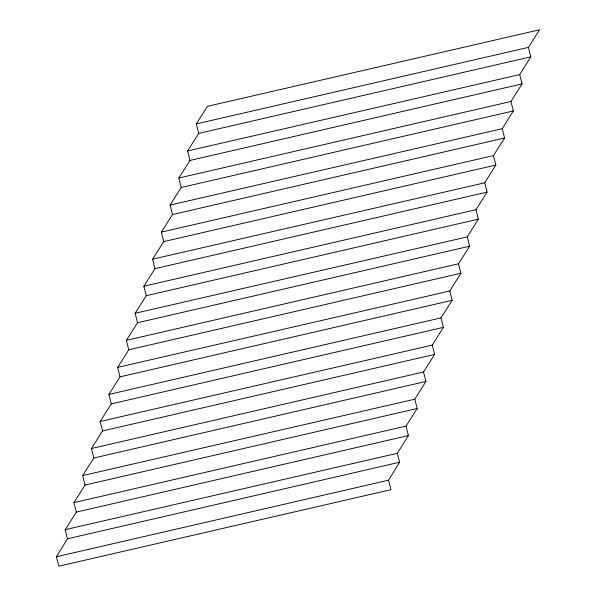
<?xml version="1.0" encoding="UTF-8"?>
<svg xmlns="http://www.w3.org/2000/svg" width="596" height="596" viewBox="0 0 596 596"><rect width="100%" height="100%" fill="white"/><g stroke="black" fill="none" stroke-linecap="round" stroke-linejoin="round"><path stroke-width="0.89" d="M399.596 462.235L388.555 480.197L390.946 489.666L58.84 566.2L56.441 556.738L67.482 538.777L399.596 462.235L397.331 453.303L408.431 435.564L406.032 426.095L417.17 408.513L414.816 399.201L425.917 381.462L423.518 371.993L434.655 354.411L432.301 345.099L443.394 327.36L441.003 317.892L452.14 300.31L449.786 290.997L460.879 273.259L458.488 263.79L469.626 246.208L467.271 236.895L478.365 219.157L475.973 209.695L487.103 192.106L484.749 182.793L495.85 165.055L493.451 155.593L504.588 138.004L502.234 128.691L513.335 110.953L510.936 101.491L522.074 83.902L519.719 74.597L530.812 56.851L528.421 47.389L539.559 29.8L207.445 106.334L196.308 123.923L198.706 133.385L187.569 150.974L189.968 160.436L178.83 178.025L181.221 187.487L170.084 205.076L172.482 214.538L161.345 232.127L163.736 241.589L152.606 259.178L154.997 268.64L143.859 286.229L146.258 295.69L135.121 313.28L137.512 322.741L126.374 340.331L128.773 349.792L117.636 367.382L120.027 376.843L108.889 394.433L111.288 403.894L100.15 421.484L102.549 430.945L91.412 448.535L93.803 457.996L82.665 475.586L85.064 485.047L73.926 502.637L76.318 512.098L65.188 529.688L67.482 538.777M196.308 123.923L528.421 47.389M198.706 133.385L530.812 56.851M189.968 160.436L522.074 83.902M178.83 178.025L510.936 101.491M181.221 187.487L513.335 110.953M172.482 214.538L504.588 138.004M161.345 232.127L493.451 155.593M163.736 241.589L495.85 165.055M154.997 268.64L487.103 192.106M143.859 286.229L475.973 209.695M146.258 295.69L478.365 219.157M137.512 322.741L469.626 246.208M126.374 340.331L458.488 263.79M128.773 349.792L460.879 273.259M120.027 376.843L452.14 300.31M108.889 394.433L441.003 317.892M111.288 403.894L443.394 327.36M102.549 430.945L434.655 354.411M91.412 448.535L423.518 371.993M93.803 457.996L425.917 381.462M85.064 485.047L417.17 408.513M73.926 502.637L406.032 426.095M76.318 512.098L408.431 435.564M56.441 556.738L388.555 480.197M187.569 150.974L519.719 74.597M170.084 205.076L502.234 128.691M152.606 259.178L484.749 182.793M135.121 313.28L467.271 236.895M117.636 367.382L449.786 290.997M100.15 421.484L432.301 345.099M82.665 475.586L414.816 399.201M65.188 529.688L397.331 453.303"/></g></svg>
